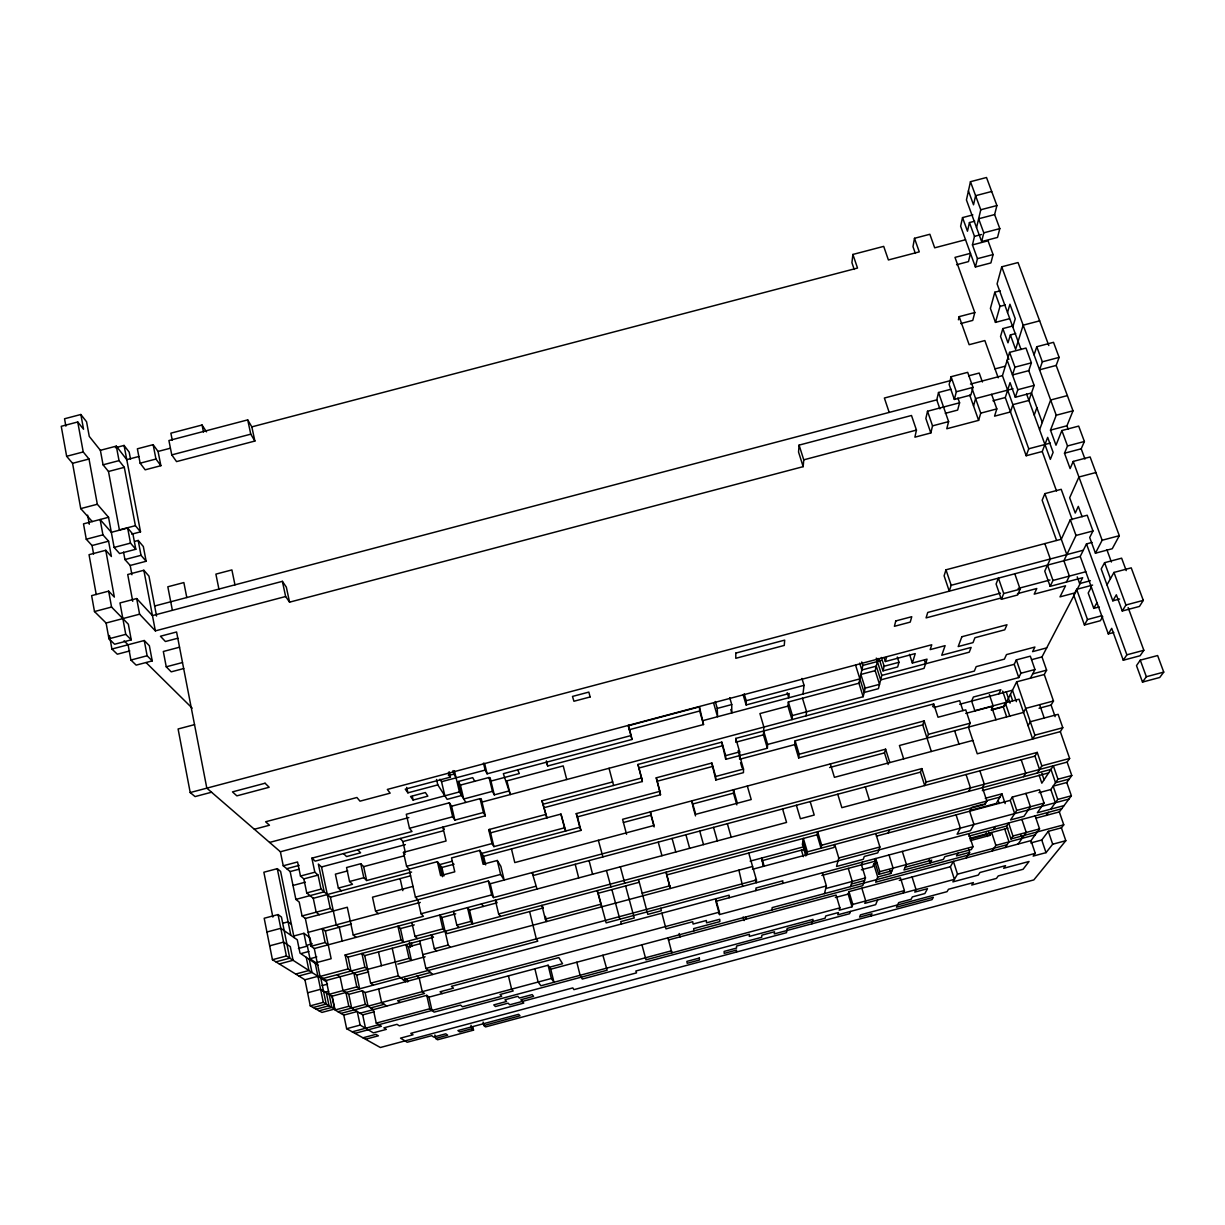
<?xml version="1.0" encoding="UTF-8"?>
<svg xmlns="http://www.w3.org/2000/svg" width="1225" height="1225" viewBox="0 0 1225 1225"><rect width="100%" height="100%" fill="white"/><g stroke="black" fill="none" stroke-linecap="round" stroke-linejoin="round"><path stroke-width="1.5" d="M1030.455 678.175L1034.957 669.508L1030.332 656.171L1016.337 659.892L1014.223 664.317L735.766 738.415L735.75 742.243L763.451 734.862L763.879 727.068L759.913 713.578L787.951 706.121L788.349 701.986L858.924 683.213L862.829 665.42L861.742 661.975M736.516 952.039L736.516 950.079L724.205 953.372L724.128 951.412L736.531 948.089L736.531 946.067L786.481 932.684L787.185 928.382L825.114 918.214L825.742 915.948L838.467 912.533L837.762 914.83L875.676 904.662L877.621 899.916M739.594 759.286L739.655 751.89L735.766 738.415M738.17 750.603L743.514 769.055L743.452 772.638L715.813 780.003L711.847 763.007L656.248 777.814L660.505 794.734L577.45 816.861L576.255 813.614L659.938 791.319L656.248 777.814M787.231 692.692L788.762 697.791L789.176 693.518L746.117 704.957L746.209 700.715L744.188 693.809M742.672 886.364L738.889 870.148M745.872 919.24L745.948 916.943M755.84 890.606L755.993 888.018L782.852 880.821L782.499 883.47M748.735 853.029L756.453 880.009L756.3 882.72L755.335 879.366M544.895 807.474L642.344 781.519L637.965 764.446L721.801 742.136L725.736 759.316L767.386 748.23L767.631 744.448L763.665 730.988M763.037 865.707L761.812 858.005L764.186 866.243M957.889 397.972L959.588 402.795L927.524 411.248L932.531 425.856L930.832 432.976L914.891 437.172L916.453 430.097L911.492 415.489L799.083 445.119L798.547 452.04L803.171 466.648L289.559 602.164L285.639 596.514L282.378 581.339L152.451 615.593L136.664 598.55L119.973 602.945L125.762 634.351L131.243 639.848L114.583 644.243L108.948 638.792L106.1 623.02L94.493 611.551L91.63 595.626L108.657 591.139L114.354 597.096L105.763 550.285L89.042 554.68L96.239 594.554M803.171 466.648L803.753 459.834L799.083 445.119M788.349 701.986L792.422 715.538L791.993 719.58L787.951 706.121M771.918 909.976L772.179 907.603L1007.042 844.714M798.685 757.923L799.159 754.232L924.155 720.928L922.731 724.863L798.685 757.923L794.688 744.616L795.132 740.834L933.68 703.946L938.028 717.237L965.759 709.857L970.185 723.194L968.424 727.114L977.259 753.804L1060.329 731.631L1062.795 727.727L1058.124 714.328L1030.302 721.739L1028.097 725.69M965.53 239.733L934.69 247.817L929.867 234.266L914.493 238.308L919.271 251.86L888.401 259.96L883.7 246.378L852.891 254.448L851.926 262.671L854.208 269.439M802.987 693.993L804.044 685.342L801.962 678.451M806.035 715.844L806.586 711.771L802.467 698.235M914.493 238.308L912.993 246.669L915.366 253.407M805.82 855.953L802.39 844.377L803.386 838.421L807.352 851.85L806.831 854.744L802.88 841.422M817.044 834.776L817.642 831.698L821.684 845.204L821.041 848.19L817.044 834.776L666.676 874.956L670.32 888.477L666.155 872.185L666.676 874.956M972.864 214.896L962.528 217.606L960.63 226.212L975.406 266.989L990.903 262.931L993.077 254.57L988.039 240.82L972.451 244.908L977.443 258.674L975.406 266.989M970.46 181.698L966.433 199.966L981.638 241.585L997.533 237.42L999.814 228.616L994.623 214.589L996.905 205.54L986.508 177.502L970.46 181.698L980.766 209.766L976.539 227.636M974.687 221.204L969.45 222.567L967.474 231.219L962.528 217.606M927.524 411.248L925.855 418.475L930.832 432.976M792.422 715.538L863.166 696.719L865.172 688.144L860.853 674.454L875.171 670.657L878.141 658.453M972.451 244.908L974.472 236.348L969.45 222.567M811.945 923.818L813.002 919.362L749.302 936.421L749.409 934.277L582.273 979.051L580.099 975.268L576.822 962.222M939.881 408.874L936.773 399.871L938.518 392.505L950.952 389.228M958.409 319.786L959.16 316.647L974.794 312.543L954.995 257.388L970.46 253.33L968.5 261.599L956.572 264.738M981.638 241.585L983.782 232.827L978.637 218.77L994.623 214.589M951.075 376.718L949.145 384.497L954.352 399.427L970.858 395.062L972.987 387.36L967.689 372.339L951.075 376.718L956.342 391.755L954.352 399.427M824.456 893.607L826.4 885.951L822.48 872.782M974.794 312.543L972.772 320.399L960.722 323.568M876.288 658.101L881.801 675.419L878.402 688.68L864.161 692.462L855.632 665.343M897.282 657.029L898.982 662.296L897.68 666.967L882.98 670.871L884.159 666.232L881.357 657.442M859.674 663.123L861.833 669.983L876.273 666.14L880.653 679.906L924.048 668.375L927.065 659.142L912.365 663.047L915.243 653.583L885.369 661.531L886.594 656.753M938.518 392.505L948.609 421.614L946.772 428.765L978.622 420.359L980.75 413.147L972.191 388.922M959.588 402.795L957.644 410.084L945.287 413.346M752.456 869.291L833.995 847.486L834.73 844.53L838.773 857.99L836.522 866.473L863.334 859.292L864.268 856.459L877.774 852.845L879.902 846.996L875.752 833.567M1000.121 290.83L994.822 292.224L990.412 308.424L995.466 322.389L1009.385 318.73M1048.799 345.527L1018.036 262.548L1001.728 266.82L997.089 283.909L1021.037 349.523M995.466 322.389L999.983 306.373L994.822 292.224M973.538 405.904L975.605 398.569L1012.983 388.723M1013.397 325.819L1002.831 328.591L1000.549 336.431L1008.879 359.415M1007.532 312.498L1009.936 304.244L1015.249 318.76L1012.799 326.922M1015.709 333.522L1010.38 334.93L1007.991 342.801L1002.831 328.591M888.156 764.507L884.496 752.885L885.614 749.179L622.576 819.311L626.557 834.286M1026.581 393.975L1050.33 459.36L1053.132 452.347L1047.681 437.371L1042.23 451.504L1026.182 455.746L1028.74 448.779L1002.433 375.662L1009.584 352.371L1025.983 348.053L1031.389 362.83L1028.77 370.654L1034.145 385.4L1028.923 400.437L1012.876 404.663L1010.472 411.952L994.547 416.163L996.813 408.905L991.622 394.358M668.437 939.973L836.093 895.077L839.906 907.863L839.186 910.221L852.003 906.791L852.814 904.418L848.971 891.632L900.452 877.85L904.402 890.59L903.223 893.056M945.976 569.809L944.107 575.811L949.268 591.17L951.182 585.274L945.976 569.809L1061.294 539.23L1070.298 519.706L1087.203 515.235L1092.96 530.961L1089.699 537.499L1095.426 553.195L1112.269 548.723L1119.313 535.692L1090.112 456.956L1073.207 461.427L1070.129 468.593L1064.494 453.219L1067.511 445.946L1061.861 430.542L1078.674 426.101L1084.385 441.49L1081.2 448.809L1084.982 459.038M1026.182 455.746L1005.296 397.528L1010.043 382.613L1015.326 397.252L1031.511 392.98L1042.261 422.502M1009.584 352.371L1014.943 367.163L1012.478 374.957L1028.77 370.654M852.003 906.791L848.175 894.097L848.971 891.632M850.579 886.609L852.232 881.449L848.282 868.372M1015.326 397.252L1017.807 389.703L1007.164 360.272M862.415 862.094L861.497 864.85L865.478 877.896L862.737 885.675L550.76 969.205L548.111 965.239L428.98 997.135L426.775 995.328L359.997 1013.213M1034.068 354.852L1036.779 346.736L1053.515 342.326L1059.12 357.394L1056.18 365.433L1073.008 410.804L1066.944 425.779L1068.185 429.133M850.395 911.446L849.614 913.712L774.261 933.909L774.522 931.766L761.873 935.165L761.69 937.278L635.836 971.012L636.525 972.864L573.913 989.647L572.81 987.901L509.707 1004.806L508.145 1003.153L495.436 1006.552L493.767 1004.898L506.568 1001.468L504.976 999.753L517.869 996.308L519.369 998.038L532.171 994.608L533.579 996.338L520.87 999.738L523.779 1003.076L410.819 1033.349L413.009 1034.788L400.529 1038.126L407.19 1042.245L431.659 1035.692L433.65 1037.07L445.793 1033.823L447.692 1035.202L435.625 1038.432L434.844 1034.957M1036.779 346.736L1042.337 361.819L1039.55 369.812L1056.18 365.433M1034.237 415.045L1036.871 407.695M876.993 863.166L873.716 864.054L872.736 866.749L861.343 869.796M878.723 874.359L874.711 861.313L875.722 858.526L879.764 871.664L878.723 874.359L891.953 870.807M932.7 706.641L933.68 703.946M888.278 832.969L889.411 829.907M1039.566 429.73L1050.652 400.008L1067.373 395.598M927.034 738.139L928.473 734.311L924.155 720.928M873.716 864.054L877.697 877.008L875.691 882.199L1030.991 840.61L1039.55 828.896L1035.156 815.881M1061.861 430.542L1055.996 445.211L1050.483 430.128L1056.241 415.229L1001.728 266.82M921.812 768.596L926.131 782.071L924.707 785.547L920.419 772.163L921.812 768.596L490.214 883.761L488.331 881.005L375.554 911.094L372.507 897.175L412.963 886.379M871.021 915.978L871.924 913.789L859.628 917.081L860.455 914.861L947.048 891.662L948.487 889.258L973.37 882.597L971.762 885.032L996.476 878.417L998.237 875.936L1023.089 869.275L1029.046 861.481L1003.673 868.28L1005.541 865.646L979.985 872.491L978.3 875.079L952.897 881.877L957.506 874.175L1035.263 853.35L1030.991 840.61M1001.361 599.301L1003.734 593.528L998.406 578.123L996.093 584.019L1001.361 599.301L1017.638 594.982L1020.149 589.164L1014.79 573.79M1072.197 519.599L1061.202 489.311L1044.879 493.629L1042.153 500.244L1056.578 540.455M877.697 877.008L890.835 873.486L893.086 868.096L889.028 854.973M991.898 708.418L993.138 705.83L989.371 694.667M998.865 693.825L1000.825 689.706L973.385 697.025L971.624 701.083L974.901 710.898M1090.373 580.727L1079.638 583.575L1082.67 577.71L1050.162 586.346L1052.979 580.451L1047.513 565.093M1070.298 519.706L1076.009 535.463L1063.882 560.759L1069.379 576.102L1066.424 582.028M1006.628 716.747L1003.29 706.902L1005.296 702.874L1019.032 699.199L1032.66 739.012L1034.911 735.168L1062.795 727.727M1074.677 594.14L1041.985 656.922L1046.609 670.167L1044.267 674.5L1016.643 681.85L1004.5 706.197L991.285 709.719M767.631 744.448L1018.771 677.578L1020.93 673.245L1016.337 659.892M1113.816 632.452L1108.303 633.922L1080.22 556.426L1086.483 543.915L1092.026 542.445M968.73 791.335L970.476 787.92L966.081 774.506M1092.608 585.091L1076.637 589.332L1073.697 594.998L1084.431 624.964L1100.356 620.723L1102.745 616.634M1095.426 553.195L1102.148 540.24L1073.207 461.427M1080.45 583.054L1075.382 592.778L1059.993 596.866L1065.536 585.81L1034.206 594.125L1036.779 588.521L1017.47 593.65M971.348 808.01L969.618 811.226L973.952 824.502L970.476 830.627L957.092 834.21L960.369 828.131L956.067 814.855M1091.368 587.158L1088.198 593.007L1093.757 608.381L1099.208 606.942M1126.234 570.605L1121.625 558.171L1104.582 562.688L1101.183 568.982L1112.821 600.817L1119.619 599.025M1084.431 624.964L1087.494 619.528L1101.765 615.731M1093.757 608.381L1096.972 602.654M1106.987 584.861L1113.969 572.427L1131.226 567.849L1143.293 600.372L1139.464 606.421L1122.268 610.999L1116.342 594.799L1112.821 600.817M984.992 803.799L986.783 800.614L999.998 797.077M979.862 770.831L984.303 784.23L982.45 787.675L986.86 801.058L984.992 804.366L807.352 851.85M899.303 880.408L950.37 866.733L953.402 861.389L957.506 874.175M958.103 853.105L956.511 855.908L969.633 852.386L968.592 849.17M1039.045 708.28L1051.096 705.064L1053.485 700.991L1044.267 674.5M1005.158 803.585L1001.912 793.831L996.247 803.447L970.185 810.414M966.341 857.929L969.633 852.386M968.776 833.628L973.018 846.689L971.318 849.568L944.873 856.643L943.388 859.414L903.973 869.964L906.423 864.528L902.32 851.406M1108.303 633.922L1111.703 628.348L1123.279 660.229L1140.092 655.743L1143.844 650.291L1128.133 607.569M1122.268 610.999L1125.928 604.997L1143.293 600.372M837.762 794.229L841.851 807.673L1034.972 756.116L1037.238 752.41L1041.832 765.87L1037.269 773.036M1023.564 776.696L1025.738 773.174L1021.206 759.791M876.411 836.154L1010.242 800.369L1012.279 797.062L1039.535 789.773L1044.068 803.095L1037.33 812.742L1064.05 805.606M970.322 840.641L989.815 835.419L991.638 832.495L995.879 845.373L992.204 851.007M993.475 829.539L995.343 826.523M1006.644 826.002L1008.604 822.97L1012.952 836.017L1010.947 838.957L1006.644 826.002L968.745 836.154M1044.068 803.095L1016.735 810.399L1010.594 819.908L1023.962 816.325L1030.409 806.739L1025.907 793.417M1123.279 660.229L1126.862 654.808L1143.844 650.291M1005.143 847.547L1008.987 841.851L1004.714 828.988M469.527 910.144L472.743 923.849L470.767 921.414L467.521 907.618L469.527 910.144L497.136 902.779L495.344 900.191L498.636 913.972L1067.128 762.103L1069.639 758.443L1060.329 731.631M1038.984 792.682L1050.82 789.528L1057.956 779.222L1071.783 775.517L1067.128 762.103M1140.276 660.153L1136.494 665.634L1142.496 682.08L1159.723 677.486L1163.75 672.112L1157.625 655.543L1140.276 660.153L1146.355 676.736L1142.496 682.08M1018.067 844.071L1026.244 832.449L1021.88 819.418M1050.698 809.174L1057.726 799.435L1053.163 786.144L1066.791 782.499L1071.783 775.517M1046.165 815.437L1048.416 812.328M1036.289 818.07L1059.334 811.915L1071.385 795.791L1066.791 782.499M1030.761 842.953L1041.755 840.013L1048.309 831.331L1061.417 827.824L1063.759 824.823L1059.334 811.915M1035.263 853.35L1033.165 856.091L1046.027 852.646L1052.688 844.224L1065.811 840.702L1061.417 827.824M1065.811 840.702L1033.823 879.918L485.513 1026.933L483.875 1025.509L483.063 1022.033M295.684 974.059L308.945 970.506L306.235 957.307M367.668 969.373L364.897 967.306L361.926 953.448L364.713 955.623L433.482 937.248L431.215 934.935L434.354 948.732L436.605 950.952M601.689 906.822L597.157 890.606L598.183 893.255L639.282 882.26M982.312 790.615L1048.631 772.898M298.823 975.988L311.977 972.466L309.282 959.359M408.415 946.833L411.462 960.446L409.043 958.317L405.98 944.597L408.415 946.833L420.359 943.633M275.901 961.855L289.758 958.149L281.444 917.035L278.044 914.57L264.187 918.26L272.44 959.711L304.948 979.77L317.918 976.31M750.129 861.129L801.9 847.287M985.268 798.287L1001.912 793.831M177.855 638.225L165.406 641.517L160.429 636.234L176.584 631.978L206.826 788.15L280.387 851.773L283.251 865.784L290.157 871.572L295.868 899.41L299.206 902.044L302.07 915.948L305.347 918.444L311.089 946.267L314.289 948.533L320.062 976.432L348.084 968.944L356.705 975.085L359.629 988.82L356.812 986.891L353.872 973.063M761.628 860.792L804.748 849.277M323.186 978.453L364.897 967.306M434.354 948.732L448.228 945.026L450.371 947.277M448.228 945.026L441.903 917.525L439.698 915.044L442.868 928.872L447.232 933.588L543.333 907.909L541.894 905.367L545.293 919.087L600.679 904.28M642.191 893.193L669.83 885.798M821.684 845.204L986.86 801.058M1069.272 779.039L1055.537 782.698L1050.958 769.377L348.053 957.154L345.128 954.979L401.004 940.05L403.515 942.347L400.452 928.596L397.926 926.207L401.004 940.05M971.854 807.306L983.338 804.228M320.062 976.432L326.263 980.444L409.043 958.317M422.824 954.643L752.579 866.488M356.705 975.085L368.679 971.884M397.773 964.106L425.136 956.786M322.114 985.574L327.534 984.134M307.597 992.786L320.598 989.295L331.96 996.308L334.609 1009.033L321.93 1012.417L310.262 1005.847L304.948 979.77M328.652 991.27L325.115 992.219L322.359 990.504M326.263 980.444L329.142 994.287L356.812 986.891M364.713 955.623L370.639 983.2L398.293 975.804L405.689 981.715L404.939 978.346M419.731 940.923L425.917 968.408L756.453 880.009M838.773 857.99L879.902 846.996M1057.726 799.435L1071.385 795.791M329.142 994.287L332.174 996.155L537.79 941.168L536.32 938.886L529.613 911.568M1068.904 799.098L606.161 922.869L598.183 893.255M337.105 974.732L340.075 976.754L342.985 990.596L348.773 994.348L362.401 990.703L365.127 992.572L368.036 1006.169M403.255 979.77L430.48 972.497M310.262 1005.847L323.293 1002.356L334.609 1009.033M365.127 992.572L729.12 895.199L729.166 897.741M313.248 1007.517L326.187 1004.056L320.828 978.178M826.4 885.951L719.504 914.554L715.829 901.309L1061.677 808.776M316.188 1009.17L329.035 1005.74L326.371 992.862M821.853 875.446L874.711 861.313M319.082 1010.809L331.837 1007.394L329.188 994.593M970.368 838.191L1007.991 828.115M969.955 839.018L987.84 834.225M332.174 996.155L335.038 1009.967L348.803 1006.292L362.692 1014.882L365.54 1028.265M338.008 1011.712L365.326 1004.408L373.349 1009.63L376.243 1023.105L381.388 1026.274L354.974 1033.349M340.917 1013.427L719.397 912.135L715.691 898.798L715.829 901.309M335.038 1009.967L343.796 1015.112L357.256 1011.513L360.135 1025.095L373.365 1032.859L386.365 1029.368L383.9 1027.836L396.992 1024.33L399.381 1025.876L607.125 970.231L602.884 955.24M370.716 1007.915L384.175 1004.316M879.764 871.664L973.018 846.689M1012.952 836.017L1039.55 828.896M825.742 888.538L865.478 877.896M905.198 867.269L931.658 860.18L930.25 862.936L929.224 859.705M1010.947 838.957L1063.759 824.823M362.692 1014.882L374.299 1011.773M851.406 884.052L864.544 880.53M995.879 845.373L1035.202 834.838M549.443 967.229L562.566 963.723L558.799 957.567L451.397 986.324L453.449 988.192L440.112 991.76L442.24 993.582M835.389 897.512L848.175 894.097M343.796 1015.112L346.644 1028.709L360.135 1025.095M376.243 1023.105L429.776 1008.772L434.14 1012.141L460.508 1005.082L462.468 1006.782L501.699 996.277L500.03 994.501L513.198 990.964L511.606 989.142L508.436 975.866M352.233 1031.818L551.372 978.484L553.976 982.266L550.76 969.205M839.906 907.863L645.988 959.818L641.931 944.781M852.814 904.418L904.402 890.59M362.967 1037.805L375.891 1034.344L378.387 1035.814L365.555 1039.244M435.625 1038.432L437.57 1039.78L473.524 1030.148L471.824 1028.74L459.758 1031.971L457.936 1030.562L518.619 1014.3L520.028 1015.801L483.875 1025.509M1000.427 593.16L927.738 612.454L926.069 617.905L1001.652 597.846M1018.143 588.459L1050.009 579.992M1003.734 593.528L1020.149 589.164M1052.979 580.451L1085.779 571.753M546.258 762.256L547.713 765.977L703.533 724.542L699.414 706.856L628.257 725.767L631.962 739.471L503.353 773.664L510.274 794.55L506.905 780.876L563.224 765.901L566.731 779.529M448.365 775.578L453.862 774.123L456.083 777.829M862.829 665.42L881.02 660.581M254.356 829.248L269.454 825.237L265.611 821.776L356.919 797.506L360.012 801.165L390.163 793.157L387.33 789.436L931.766 644.748L930.173 649.618L945.103 645.652L941.749 655.237L971.119 647.428L969.251 652.175L881.801 675.419M449.131 771.689L450.433 777.14L405.245 789.145L407.91 792.835L437.8 784.888L447.14 799.343L461.595 795.484L458.272 781.489L472.697 777.645L474.733 781.274M629.083 729.763L699.689 710.99L699.414 706.856M439.974 779.238L441.536 781.703L485.161 770.096L487.121 773.817L631.166 735.521L628.348 725.169M713.624 703.089L717.544 716.717L717.268 708.402L731.738 704.559L729.732 697.653M746.209 700.715L804.044 685.342M884.159 666.232L898.982 662.296M458.272 781.489L460.416 785.087L489.051 777.477L490.949 781.075L519.339 773.526L517.654 769.867M703.288 720.514L859.889 678.88M413.131 800.048L427.847 796.143L425.366 792.529L410.543 796.48L413.131 800.048L412.32 796.495M269.577 842.433L459.436 791.932L465.837 802.436M865.172 688.144L879.519 684.331L875.171 670.657M311.885 858.158L315.147 861.144L485.345 815.819L483.416 812.497L454.858 820.107L451.581 806.218L449.376 802.804L406.287 814.273L409.487 828.284L412.013 831.515L311.885 858.158L314.84 872.215L318.071 875.094L321.027 889.12L330.413 897.19L336.247 924.844L339.264 927.264L342.188 941.091M508.543 791.074L494.303 794.857L492.435 791.35L463.739 798.991L460.416 785.087M280.387 851.773L408.828 817.596M451.581 806.218L480.062 798.639L482.022 802.069L974.35 671.07L976.172 666.645L1004.393 659.142L1006.475 654.609L1034.895 647.045L1032.598 651.639L1046.686 647.887M1031.572 659.693L1041.985 656.922M409.487 828.284L452.668 816.784L454.858 820.107M638.7 768.075L721.908 745.918M283.251 865.784L297.568 861.971L300.477 876.043L303.831 878.892L306.74 892.933L313.263 898.293L316.172 912.196L319.342 914.707M294.077 937.569L280.602 871.373L277.294 868.663L263.865 872.231L272.869 917.096M286.727 868.709L299.16 865.386M541.971 800.752L546.901 817.825L541.971 800.752L612.668 781.933M1020.93 673.245L1034.957 669.508M290.157 871.572L298.961 869.229M400.315 838.467L402.872 841.56L443.312 830.795M543.441 804.136L641.64 777.997L637.965 764.446M725.736 759.316L725.659 755.626L739.655 751.89M1032.69 673.872L1046.609 670.167M295.868 899.41L324.196 891.846L318.347 864.069L321.517 866.963L405.383 844.622M300.477 876.043L314.84 872.215M656.845 781.32L712.031 766.62M741.324 758.826L794.688 744.616M933.909 707.529L959.665 700.669L962.942 710.561M303.831 878.892L318.071 875.094M443.879 876.043L441.888 867.468L437.402 861.68L366.673 880.53L363.641 866.642L360.778 863.717L346.553 867.514L349.554 881.51L352.524 884.312L338.36 888.079L335.39 874.16L347.762 870.868M305.347 918.444L347.303 907.25L353.244 935.027L423.421 916.285L421.032 913.758L417.878 899.808L415.428 897.144L409.119 869.214L406.593 866.32L403.454 852.355L446.084 840.993L442.853 827.135L444.338 829.264M488.683 829.647L490.567 832.832L560.958 814.074L565.766 830.994L564.465 827.824L493.905 846.628L492.037 843.55L488.683 829.647L545.447 814.533M959.696 704.268L1012.478 690.211L1016.367 701.634M293.005 885.461L305.362 882.168M363.641 866.642L404.219 855.831M715.813 780.003L715.676 776.482L743.514 769.055M974.809 710.714L1006.445 702.277L1002.662 691.13M965.744 713.409L991.546 706.534L995.986 719.764M991.347 710.087L1003.29 706.902M306.74 892.933L321.027 889.12M349.554 881.51L363.825 877.713L366.673 880.53M406.593 866.32L492.037 843.55M485.682 864.896L483.645 856.336L479.787 850.38L451.535 857.913L454.781 871.817L440.617 875.584L437.402 861.68M313.263 898.293L411.6 872.077M451.933 861.328L439.668 864.605L442.455 876.687M483.645 856.336L580.941 830.412L579.762 827.258L481.731 853.381L484.197 863.717M928.473 734.311L970.185 723.194M1053.485 700.991L1025.738 708.387L1023.549 712.414L899.426 745.504L903.667 758.872M1146.355 676.736L1163.75 672.112M330.413 897.19L410.559 875.829M441.888 867.468L454.077 864.222M623.418 822.496L650.965 815.146L650.322 811.915L653.997 825.466L514.791 862.584L511.453 848.925M737.343 803.232L733.484 789.742L733.499 793.142L692.247 804.136L691.926 800.813L695.678 814.334L751.216 799.527L747.327 786.052M829.631 767.508L884.496 752.885M497.258 860.486L500.627 874.42L504.179 880.04L500.857 866.305L497.258 860.486L483.094 864.253L479.787 850.38M302.07 915.948L330.26 908.429L333.322 910.987M283.021 923.206L288.105 921.843L291.366 924.201M972.834 740.421L834.424 777.339L830.336 763.925M266.912 932.011L280.816 928.305L297.277 939.789L300.002 953.127L318.178 965.315M415.428 897.144L500.627 874.42M294.123 935.915L303.922 933.297L309.94 937.646L311.456 944.98M308.21 932.332L420.282 902.427M269.668 945.822L283.587 942.117L290.294 946.619L293.066 960.293L279.331 963.952M328.239 944.812L325.146 942.515L322.236 928.581L325.345 930.969L351.422 924.018M920.419 772.163L533.656 875.385L532.125 872.583L537.04 889.059M421.032 913.758L491.669 894.908L493.522 897.573L535.524 886.349M312.298 943.817L307.199 945.179L309.986 958.746L316.172 962.927M298.41 948.472L306.602 946.297L303.922 933.297M311.089 946.267L325.146 942.515M926.131 782.071L1037.238 752.41M272.44 959.711L286.39 955.99L326.539 981.853M314.289 948.533L786.557 822.434L782.591 808.944M301.518 953.433L308.899 951.457M400.452 928.596L414.28 924.906M441.903 917.525L455.715 913.835M309.986 958.746L316.8 956.924M1041.832 765.87L1069.639 758.443M317.168 962.452L331.148 958.716L325.345 930.969M411.86 922.486L414.953 936.329L442.868 928.872M453.618 911.339L456.818 925.135L470.767 921.414M106.1 623.02L139.604 614.184L155.361 630.875L285.639 596.514M1017.807 389.703L1034.145 385.4M992.939 400.774L1005.296 397.528M108.948 638.792L125.762 634.351M803.753 459.834L916.453 430.097M932.531 425.856L948.609 421.614M980.75 413.147L996.813 408.905M109.469 635.53L111.919 649.036L144.259 640.507L149.373 645.743L152.237 660.888L136.159 665.129L130.907 660.045L128.089 644.779L124.077 640.798M129.789 650.919L117.324 654.211L111.919 649.036M1056.241 415.229L1073.008 410.804M130.907 660.045L147.123 655.758L152.237 660.888M179.524 647.213L163.323 651.486L166.248 666.813L171.209 671.851L183.735 668.544M1050.483 430.128L1066.944 425.779M166.248 666.813L182.494 662.526M1028.74 448.779L1050.33 443.083M1067.511 445.946L1084.385 441.49M1064.494 453.219L1081.2 448.809M1095.885 472.528L1078.934 477.015L1069.67 497.748L1075.244 513.045L1078.322 506.384L1082.104 516.72M194.53 724.633L178.1 728.982L190.212 792.56L195.066 796.587L211.527 792.223M1076.009 535.463L1092.96 530.961M1102.148 540.24L1119.313 535.692M951.182 585.274L1083.329 550.224M190.212 792.56L1080.22 556.426M991.683 191.483L975.605 195.694L973.523 204.805L968.424 190.916M980.766 209.766L996.905 205.54M65.874 426.147L64.542 418.766L80.85 414.494L83.56 429.255L77.742 421.982L61.25 426.3L66.64 456.297L83.223 451.948L89.012 459.007L97.326 504.256L108.55 517.287L114.124 547.422L119.575 553.547L135.807 549.275L132.974 534.299L127.66 528.021L111.337 532.308L100.113 519.507L102.931 534.85L108.581 541.19L111.398 556.502L105.763 550.285M80.85 414.494L86.562 421.752L89.257 436.391L100.373 450.31L116.298 446.13L126.772 459.651L138.946 456.466M115.395 447.722L124.062 445.441L129.176 452.132L130.524 459.191M206.504 431.858L202.048 425.014L170.872 433.175L172.281 440.265M66.64 456.297L72.566 463.31L89.012 459.007M153.14 444.675L137.368 448.809L140.14 463.188L145.178 469.818L160.873 465.699L158.056 451.443L153.14 444.675L155.958 459.038L160.873 465.699M247.71 419.884L168.912 440.541L171.776 454.888L176.553 461.595L254.877 441.046L251.829 426.867L247.71 419.884L250.773 434.171L254.877 441.046M983.782 232.827L999.814 228.616M100.373 450.31L103.068 464.811L119.039 460.631L124.307 467.337L135.393 525.678L140.523 531.849L131.718 534.161M974.472 236.348L981.455 234.511M158.056 451.443L170.229 448.258M251.829 426.867L857.515 268.061L852.891 254.448M103.068 464.811L108.489 471.487L124.307 467.337M140.14 463.188L155.958 459.038M171.776 454.888L250.773 434.171M977.443 258.674L993.077 254.57M72.566 463.31L80.743 508.605L97.326 504.256M108.55 517.287L83.499 523.871L86.271 539.23L92.059 545.538L93.605 554.052M135.393 525.678L119.392 529.874L108.489 471.487M86.271 539.23L102.931 534.85M999.983 306.373L1005.281 304.979M92.059 545.538L108.581 541.19M134.627 541.389L138.195 540.455L143.325 546.518L146.142 561.264L130.187 565.46L124.935 559.549L123.541 552.107M114.124 547.422L130.493 543.119L135.807 549.275M124.935 559.549L141.013 555.323L146.142 561.264M1039.658 320.843L1023.166 325.176L1015.617 349.324L1010.38 334.93M156.57 616.053L148.96 576.102L143.846 570.268L127.722 574.51L132.729 601.322M951.136 380.439L884.373 398.033L889.197 412.412M968.684 375.815L979.219 373.043L982.404 381.986M995.022 368.893L1005.541 366.122M1014.943 367.163L1031.389 362.83M94.493 611.551L111.552 607.049L128.349 624.229L131.243 639.848M1042.337 361.819L1059.12 357.394M970.491 384.083L1002.433 375.662M956.342 391.755L972.987 387.36M154.656 606.007L936.773 399.871M346.644 1028.709L380.363 1047.498L932.041 899.625L933.358 897.312L896.501 907.189L898.691 902.611L911.14 899.272L912.334 896.914L924.875 893.546L927.493 888.692L914.784 892.091L916.024 889.626L912.074 876.978M386.717 1006.062L381.587 1002.54L378.663 988.958M370.639 983.2L373.349 985.145M400.07 1002.479L397.62 1000.718L424.524 993.506L422.242 991.668L419.21 978.101L416.868 976.141M353.244 935.027L356.123 937.37M425.917 968.408L432.716 974.487M338.36 888.079L341.377 890.789M375.554 911.094L378.28 913.636M414.953 936.329L417.358 938.641M146.097 662.587L192.172 708.127M343.551 853.58L346.537 856.566L360.625 852.814L357.746 849.798M80.743 508.605L92.258 521.574M456.818 925.135L458.9 927.539M403.454 852.355L405.138 854.361M481.44 903.912L483.339 906.454M498.636 913.972L500.413 916.453M282.378 581.339L286.328 587.112L289.559 602.164M448.09 773.281L450.433 777.14M545.293 919.087L546.718 921.522L545.447 916.407M1106.941 549.872L1111.397 562.015M1113.969 572.427L1125.928 604.997M1104.582 562.688L1110.447 578.705M1086.483 543.915L1126.862 654.808M1042.23 451.504L1056.532 490.995M1077.219 576.868L1079.638 583.575M1044.879 493.629L1066.822 554.603M1076.637 589.332L1087.494 619.528M998.222 377.805L984.854 340.565L969.143 344.7L959.16 316.647M1044.833 543.594L1050.315 558.983L1044.757 571.11L1050.162 586.346M619.835 919.225L611.888 889.595M621.519 923.987L620.677 921.613L634.244 917.984L625.592 885.92M969.725 395.108L978.622 420.359M1051.096 705.064L1055.123 716.656M610.969 886.915L606.452 870.531M1039.612 704.681L1044.221 718.034M1057.956 779.222L1053.332 765.793L1041.832 783.173L1039.076 775.088M1014.223 664.317L1018.771 677.578M1016.643 681.85L1034.911 735.168M1050.82 789.528L1055.353 802.727M1041.847 773.297L1044.068 779.789M1034.972 756.116L1039.535 769.484M602.914 856.903L598.351 840.304M1010.441 694.284L1012.646 700.777M1006.246 691.895L1010.074 703.15M1005.296 702.874L1009.783 716.089M1048.309 831.331L1052.688 844.224M1041.755 840.013L1046.027 852.646M1012.279 797.062L1016.735 810.399M1010.242 800.369L1014.668 813.614M1021.022 835.128L1022.094 838.344M998.099 800.293L999.171 803.493M988.774 832.234L989.815 835.419M954.627 730.789L959.007 744.111M986.263 832.877L987.442 836.491M924.416 660.336L925.549 663.797M909.532 654.334L912.365 663.047M922.731 724.863L931.337 751.492M884.236 657.993L885.369 661.531M950.37 866.733L954.413 879.351L864.804 903.361L865.723 900.957L861.849 888.186M879.075 658.652L882.98 670.871M885.614 749.179L889.825 762.562M858.924 683.213L863.166 696.719M865.325 786.863L869.49 800.293M889.84 870.255L890.835 873.486M624.765 883.24L620.34 866.825M795.132 740.834L799.159 754.232M810.184 801.579L814.212 815.054L800.384 818.744L796.388 805.269M801.426 850.15L803.355 856.688M763.451 734.862L767.386 748.23M743.116 694.682L746.117 704.957M730.804 709.52L731.8 712.935L731.738 704.559M740.558 762.624L742.013 767.631M715.278 701.496L717.268 708.402M721.801 742.136L725.659 755.626M733.499 793.142L736.853 804.871M699.689 710.99L703.533 724.542M711.847 763.007L715.676 776.482M727.374 823.69L731.202 837.211M743.146 916.989L744.142 920.572M713.547 827.365L717.36 840.917M692.707 805.82L695.509 815.896M699.735 831.055L703.502 844.607M685.908 834.746L689.66 848.312M672.096 838.436L675.802 852.018M650.965 815.146L654.15 826.921M658.254 842.126L661.944 855.708M679.155 933.465L680.105 936.957M661.898 913.176L665.987 928.872L692.753 921.721L693.059 924.048L706.35 920.496L706.549 922.823L719.733 919.286L719.856 921.613L693.672 928.627L693.962 930.862M667.962 937.814L671.882 952.882L671.438 950.814L540.914 985.773L538.127 982.037L534.881 968.776M609.039 768.274L613.603 785.455M638.562 879.55L647.795 914.371L661.362 910.742L660.811 908.261M589.072 860.593L592.578 874.237M577.45 816.861L580.941 830.412M576.255 813.614L579.762 827.258M575.214 864.283L578.705 877.942M560.958 814.074L564.465 827.824M546.411 760.847L547.713 765.977M548.111 965.239L551.372 978.484M490.107 777.645L494.303 794.857M489.051 777.477L492.435 791.35M484.579 763.389L487.121 773.817M483.462 763.098L485.161 770.096M489.74 829.402L493.905 846.628M481.195 798.639L485.345 815.819M480.062 798.639L483.416 812.497M490.214 883.761L493.522 897.573M488.331 881.005L491.669 894.908M454.414 770.816L459.436 791.932M453.02 770.586L453.862 774.123M449.376 802.804L452.668 816.784M441.536 781.703L444.859 795.806M436.529 779.483L437.8 784.888M472.728 1026.688L473.524 1030.148M471.013 1025.264L471.824 1028.74M406.669 787.415L407.91 792.835M402.872 841.56L405.199 851.911M428.98 997.135L431.981 1010.472M426.775 995.328L429.776 1008.772M400.116 878.616L402.811 890.636M411.324 942.821L412.059 946.159M409.318 942.285L410.452 947.338M406.976 978.607L407.726 981.96M392.23 948.272L398.293 975.804M360.778 863.717L363.825 877.713M378.479 951.947L381.465 965.698M362.401 990.703L365.326 1004.408M348.053 957.154L351.008 971.012M345.128 954.979L348.084 968.944M348.773 994.348L351.667 1008.053M321.517 866.963L330.26 908.429M345.894 992.48L348.803 1006.292M631.166 735.521L631.962 739.471M315.254 963.355L323.293 1002.356M202.048 425.014L203.503 432.073M234.97 584.846L231.892 569.916L215.891 574.127L218.923 589.072M277.294 868.663L290.83 935.303M278.044 914.57L286.39 955.99M641.64 777.997L642.344 781.519M186.797 597.54L183.857 582.564L167.825 586.79L172.358 610.142M124.062 445.441L140.523 531.849M138.195 540.455L141.013 555.323M143.846 570.268L155.361 630.875M116.298 446.13L119.039 460.631M127.66 528.021L130.493 543.119M136.664 598.55L139.604 614.184M130.187 565.46L131.933 574.739M144.259 640.507L147.123 655.758M77.742 421.982L83.223 451.948M108.657 591.139L111.552 607.049M87.633 515.158L89.287 524.269M659.938 791.319L660.505 794.734M719.397 912.135L719.504 914.554M735.796 653.093L735.796 658.3L784.26 645.437L784.689 640.124L735.796 653.093M895.781 620.937L894.403 626.312L910.236 622.116L911.768 616.696L895.781 620.937M961.855 636.74L958.21 646.555L973.018 642.62L974.932 637.72L1004.76 629.803L1006.965 624.765L961.855 636.74M699.291 958.057L686.873 961.395L687.21 963.294L699.536 959.987L699.291 958.057M265.075 783.234L232.459 791.886L236.854 795.852L269.178 787.262L265.075 783.234M590.128 696.964L573.928 701.251L572.488 696.428L588.842 692.094L590.128 696.964"/></g></svg>
